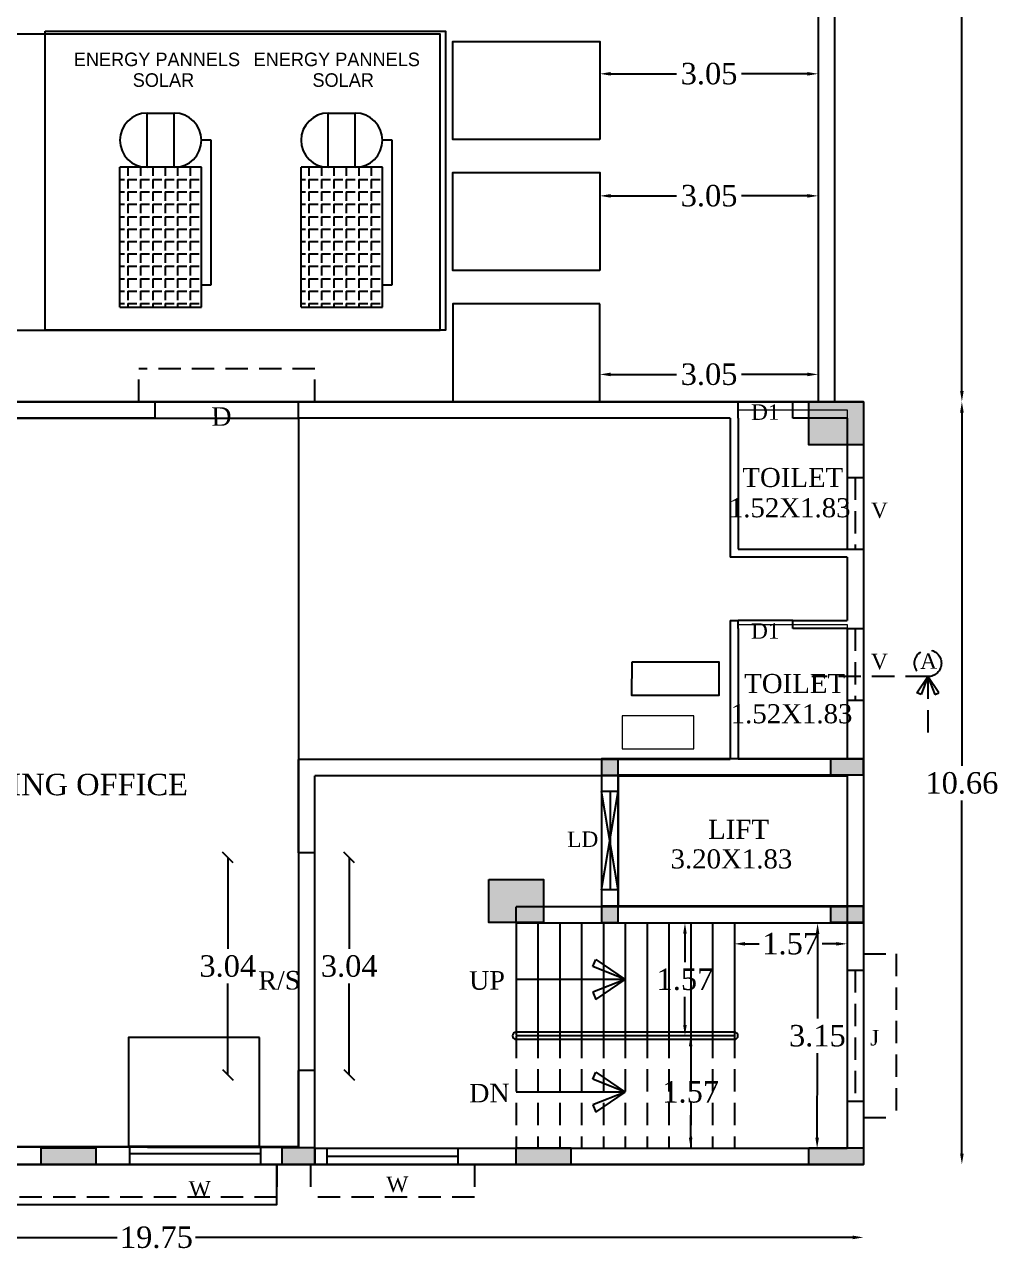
# Model space of a CAD drawing. Header units: metres. Extents: x 395 to 664, y 68 to 153.
# Drawn here: x 529.39 to 543, y 89.59 to 106.74 of the extents above; entities that cross this region are included whole.
import ezdxf

# ---------------------------------------------------------------- set-up
doc = ezdxf.new("R2010")
doc.units = ezdxf.units.M
doc.header["$LTSCALE"] = 25
doc.header["$MEASUREMENT"] = 0
doc.header["$PDMODE"] = 34
doc.linetypes.add('HIDDEN', pattern=[0.375, 0.25, -0.125])
doc.layers.get('Defpoints').update_dxf_attribs({"color": 222})
for name, color, linetype, lineweight in [('BLK_1_FLR_1_ROOM_1_LIGHT_VENTILATION_3', 232, 'Continuous', 0), ('BLK_1_FLR_3_WASH', 56, 'Continuous', 5), ('BLK_1_FLR_3_WATER_CLOSET', 213, 'Continuous', 5)]:
    doc.layers.add(name, color=color, linetype=linetype, lineweight=lineweight)
for name, color, linetype in [('BLK_1_FLR_3_BLT_UP_AREA', 1, 'Continuous'), ('BLK_1_FLR_3_CARPET_AREA', 10, 'Continuous'), ('BLK_1_FLR_3_CHAJJA', 6, 'Continuous'), ('BLK_1_FLR_3_EXIT_WIDTH_DOOR', 2, 'Continuous'), ('BLK_1_FLR_3_EXIT_WIDTH_STAIR', 1, 'Continuous'), ('BLK_1_FLR_3_LIFT_2', 30, 'Continuous'), ('BLK_1_FLR_3_REGULAR_ROOM_1', 2, 'Continuous'), ('BLK_1_FLR_3_ROOF_AREA', 54, 'Continuous'), ('BLK_1_FLR_3_URINAL', 235, 'Continuous'), ('BLK_1_TERRACESERVICE_UTILITYDISTANCE', 1, 'Continuous'), ('SOLAR_PANEL', 3, 'Continuous'), ('SOLAR_WATER_HEATER', 1, 'Continuous')]:
    doc.layers.add(name, color=color, linetype=linetype)
doc.styles.get("Standard").update_dxf_attribs({"font": 'times.ttf'})
doc.styles.add('THIN', font='GOTHIC.TTF')
doc.dimstyles.get("Standard").update_dxf_attribs({"dimtxt": 0.3, "dimasz": 0.15, "dimexe": 0.18, "dimexo": 0.0625, "dimgap": 0.09, "dimtad": 0, "dimtih": 1, "dimtoh": 1, "dimzin": 0, "dimdsep": 46, "dimtxsty": 'Standard', "dimcen": 0.09, "dimse1": 1, "dimse2": 1, "dimadec": 0, "dimazin": 0, "dimtfac": 1, "dimtofl": 0, "dimtmove": 0, "dimatfit": 3, "dimfxl": 0, "dimtolj": 1, "dimtzin": 0, "dimarcsym": 0})

# ---------------------------------------------------------------- blocks, each defined once
blk = doc.blocks.new('*D10')
at = {"color": 0, "lineweight": -2, "ltscale": 0.5}
for p, q in [((538.62, 94.029), (538.62, 93.634)), ((538.62, 92.754), (538.62, 93.148))]:
    blk.add_line(p, q, dxfattribs=at)
at = {"color": 0, "ltscale": 0.5}
for points in [[(538.595, 94.029), (538.645, 94.029), (538.62, 94.179)], [(538.595, 92.754), (538.645, 92.754), (538.62, 92.604)]]:
    blk.add_solid(points, dxfattribs=at)
at = {"layer": 'Defpoints', "color": 0, "ltscale": 0.5}
for p in [(538.62, 94.179), (538.7, 94.179), (538.7, 92.604)]:
    blk.add_point(p, dxfattribs=at)
at = {"color": 0, "ltscale": 0.5, "insert": (538.62, 93.391), "char_height": 0.3, "attachment_point": 5}
blk.add_mtext('\\A1;1.57', dxfattribs=at)
blk = doc.blocks.new('*D11')
at = {"color": 0, "linetype": 'HIDDEN', "lineweight": -2, "ltscale": 0.05}
for p, q in [((538.7, 92.454), (538.7, 92.06)), ((538.7, 91.179), (538.7, 91.574))]:
    blk.add_line(p, q, dxfattribs=at)
at = {"color": 0, "linetype": 'HIDDEN', "ltscale": 0.05}
for points in [[(538.675, 92.454), (538.725, 92.454), (538.7, 92.604)], [(538.675, 91.179), (538.725, 91.179), (538.7, 91.029)]]:
    blk.add_solid(points, dxfattribs=at)
at = {"layer": 'Defpoints', "color": 0, "linetype": 'HIDDEN', "ltscale": 0.05}
for p in [(539.005, 92.604), (538.7, 91.029), (539.005, 91.029)]:
    blk.add_point(p, dxfattribs=at)
at = {"color": 0, "linetype": 'HIDDEN', "ltscale": 0.05, "insert": (538.7, 91.817), "char_height": 0.3, "attachment_point": 5}
blk.add_mtext('\\A1;1.57', dxfattribs=at)
blk = doc.blocks.new('*D12')
at = {"color": 0, "lineweight": -2, "ltscale": 0.5}
for p, q in [((539.46, 93.889), (539.655, 93.889)), ((540.735, 93.889), (540.539, 93.889))]:
    blk.add_line(p, q, dxfattribs=at)
at = {"color": 0, "ltscale": 0.5}
for points in [[(539.46, 93.914), (539.46, 93.864), (539.31, 93.889)], [(540.735, 93.914), (540.735, 93.864), (540.885, 93.889)]]:
    blk.add_solid(points, dxfattribs=at)
at = {"layer": 'Defpoints', "color": 0, "ltscale": 0.5}
for p in [(540.885, 93.889), (539.31, 93.391), (540.885, 93.391)]:
    blk.add_point(p, dxfattribs=at)
at = {"color": 0, "ltscale": 0.5, "insert": (540.097, 93.889), "char_height": 0.3, "attachment_point": 5}
blk.add_mtext('\\A1;1.57', dxfattribs=at)
blk = doc.blocks.new('*D13')
at = {"color": 0, "lineweight": -2, "ltscale": 0.5}
for p, q in [((540.473, 94.028), (540.471, 92.845)), ((540.467, 91.177), (540.47, 92.359))]:
    blk.add_line(p, q, dxfattribs=at)
at = {"color": 0, "ltscale": 0.5}
for points in [[(540.448, 94.028), (540.498, 94.028), (540.473, 94.178)], [(540.442, 91.177), (540.492, 91.177), (540.467, 91.027)]]:
    blk.add_solid(points, dxfattribs=at)
at = {"layer": 'Defpoints', "color": 0, "ltscale": 0.5}
for p in [(540.008, 94.179), (540.001, 91.028), (540.467, 91.027)]:
    blk.add_point(p, dxfattribs=at)
at = {"color": 0, "ltscale": 0.5, "insert": (540.47, 92.602), "char_height": 0.3, "attachment_point": 5}
blk.add_mtext('\\A1;3.15', dxfattribs=at)
blk = doc.blocks.new('*D14')
at = {"color": 0, "lineweight": -2, "ltscale": 0.5}
for p, q in [((542.489, 119.811), (542.489, 110.957)), ((542.489, 101.616), (542.489, 110.471))]:
    blk.add_line(p, q, dxfattribs=at)
at = {"color": 0, "ltscale": 0.5}
for points in [[(542.464, 119.811), (542.514, 119.811), (542.489, 119.961)], [(542.464, 101.616), (542.514, 101.616), (542.489, 101.466)]]:
    blk.add_solid(points, dxfattribs=at)
at = {"layer": 'Defpoints', "color": 0, "ltscale": 0.5}
for p in [(540.214, 119.961), (540.214, 101.466), (542.489, 101.466)]:
    blk.add_point(p, dxfattribs=at)
at = {"color": 0, "ltscale": 0.5, "insert": (542.489, 110.714), "char_height": 0.3, "attachment_point": 5}
blk.add_mtext('\\A1;18.49', dxfattribs=at)
blk = doc.blocks.new('*D15')
at = {"color": 0, "lineweight": -2, "ltscale": 0.5}
for p, q in [((542.489, 101.316), (542.489, 96.379)), ((542.489, 90.956), (542.489, 95.893))]:
    blk.add_line(p, q, dxfattribs=at)
at = {"color": 0, "ltscale": 0.5}
for points in [[(542.464, 101.316), (542.514, 101.316), (542.489, 101.466)], [(542.464, 90.956), (542.514, 90.956), (542.489, 90.806)]]:
    blk.add_solid(points, dxfattribs=at)
at = {"layer": 'Defpoints', "color": 0, "ltscale": 0.5}
for p in [(540.214, 101.466), (540.618, 90.806), (542.489, 90.806)]:
    blk.add_point(p, dxfattribs=at)
at = {"color": 0, "ltscale": 0.5, "insert": (542.489, 96.136), "char_height": 0.3, "attachment_point": 5}
blk.add_mtext('\\A1;10.66', dxfattribs=at)
blk = doc.blocks.new('*D16')
at = {"color": 0, "lineweight": -2, "ltscale": 0.5}
for p, q in [((521.509, 89.785), (530.688, 89.785)), ((540.963, 89.785), (531.784, 89.785))]:
    blk.add_line(p, q, dxfattribs=at)
at = {"color": 0, "ltscale": 0.5}
for points in [[(521.509, 89.81), (521.509, 89.76), (521.359, 89.785)], [(540.963, 89.81), (540.963, 89.76), (541.113, 89.785)]]:
    blk.add_solid(points, dxfattribs=at)
at = {"layer": 'Defpoints', "color": 0, "ltscale": 0.5}
for p in [(521.359, 90.806), (541.113, 90.806), (521.359, 89.785)]:
    blk.add_point(p, dxfattribs=at)
at = {"color": 0, "ltscale": 0.5, "insert": (531.236, 89.785), "char_height": 0.3, "attachment_point": 5}
blk.add_mtext('\\A1;19.75', dxfattribs=at)
blk = doc.blocks.new('*D120')
at = {"layer": 'BLK_1_TERRACESERVICE_UTILITYDISTANCE', "color": 0, "lineweight": -2}
for p, q in [((537.582, 106.051), (538.503, 106.051)), ((540.331, 106.051), (539.411, 106.051))]:
    blk.add_line(p, q, dxfattribs=at)
at = {"layer": 'BLK_1_TERRACESERVICE_UTILITYDISTANCE', "color": 0}
for points in [[(537.582, 106.076), (537.582, 106.026), (537.432, 106.051)], [(540.331, 106.076), (540.331, 106.026), (540.481, 106.051)]]:
    blk.add_solid(points, dxfattribs=at)
at = {"layer": 'Defpoints', "color": 0}
for p in [(540.481, 106.051), (537.432, 105.668), (540.481, 105.668)]:
    blk.add_point(p, dxfattribs=at)
at = {"layer": 'BLK_1_TERRACESERVICE_UTILITYDISTANCE', "color": 0, "insert": (538.957, 106.051), "char_height": 0.3, "attachment_point": 5}
blk.add_mtext('\\A1;3.05', dxfattribs=at)
blk = doc.blocks.new('*D121')
at = {"layer": 'BLK_1_TERRACESERVICE_UTILITYDISTANCE', "color": 0, "lineweight": -2}
for p, q in [((537.582, 104.345), (538.503, 104.345)), ((540.331, 104.345), (539.411, 104.345))]:
    blk.add_line(p, q, dxfattribs=at)
at = {"layer": 'BLK_1_TERRACESERVICE_UTILITYDISTANCE', "color": 0}
for points in [[(537.582, 104.37), (537.582, 104.32), (537.432, 104.345)], [(540.331, 104.37), (540.331, 104.32), (540.481, 104.345)]]:
    blk.add_solid(points, dxfattribs=at)
at = {"layer": 'Defpoints', "color": 0}
for p in [(540.481, 104.345), (537.432, 103.962), (540.481, 103.962)]:
    blk.add_point(p, dxfattribs=at)
at = {"layer": 'BLK_1_TERRACESERVICE_UTILITYDISTANCE', "color": 0, "insert": (538.957, 104.345), "char_height": 0.3, "attachment_point": 5}
blk.add_mtext('\\A1;3.05', dxfattribs=at)
blk = doc.blocks.new('*D122')
at = {"layer": 'BLK_1_TERRACESERVICE_UTILITYDISTANCE', "color": 0, "lineweight": -2}
for p, q in [((537.582, 101.849), (538.503, 101.849)), ((540.331, 101.849), (539.411, 101.849))]:
    blk.add_line(p, q, dxfattribs=at)
at = {"layer": 'BLK_1_TERRACESERVICE_UTILITYDISTANCE', "color": 0}
for points in [[(537.582, 101.874), (537.582, 101.824), (537.432, 101.849)], [(540.331, 101.874), (540.331, 101.824), (540.481, 101.849)]]:
    blk.add_solid(points, dxfattribs=at)
at = {"layer": 'Defpoints', "color": 0}
for p in [(540.481, 101.849), (537.432, 101.466), (540.481, 101.466)]:
    blk.add_point(p, dxfattribs=at)
at = {"layer": 'BLK_1_TERRACESERVICE_UTILITYDISTANCE', "color": 0, "insert": (538.957, 101.849), "char_height": 0.3, "attachment_point": 5}
blk.add_mtext('\\A1;3.05', dxfattribs=at)
blk = doc.blocks.new('_Oblique')
at = {"color": 0, "linetype": 'ByBlock', "lineweight": -2}
blk.add_line((-0.5, -0.5), (0.5, 0.5), dxfattribs=at)
blk = doc.blocks.new('*D154')
at = {"layer": 'BLK_1_FLR_3_EXIT_WIDTH_DOOR', "color": 0, "lineweight": -2}
for p, q in [((533.93, 95.096), (533.93, 93.819)), ((533.93, 92.056), (533.93, 93.333))]:
    blk.add_line(p, q, dxfattribs=at)
at = {"layer": 'Defpoints', "color": 0, "lineweight": -2}
for p in [(533.272, 95.096), (533.93, 95.096), (533.272, 92.056)]:
    blk.add_point(p, dxfattribs=at)
at = {"layer": 'BLK_1_FLR_3_EXIT_WIDTH_DOOR', "color": 0, "lineweight": -2, "xscale": 0.15, "yscale": 0.15, "zscale": 0.15}
for p, rotation in [((533.93, 95.096), 90), ((533.93, 92.056), 270)]:
    blk.add_blockref('_Oblique', p, dxfattribs=dict(at, rotation=rotation))
at = {"layer": 'BLK_1_FLR_3_EXIT_WIDTH_DOOR', "color": 0, "insert": (533.93, 93.576), "char_height": 0.3, "attachment_point": 5}
blk.add_mtext('\\A1;3.04', dxfattribs=at)
blk = doc.blocks.new('*D155')
at = {"layer": 'BLK_1_FLR_3_EXIT_WIDTH_STAIR', "color": 0, "lineweight": -2}
for p, q in [((532.233, 95.096), (532.233, 93.819)), ((532.233, 92.056), (532.233, 93.333))]:
    blk.add_line(p, q, dxfattribs=at)
at = {"layer": 'Defpoints', "color": 0, "lineweight": -2}
for p in [(532.233, 95.096), (533.964, 95.096), (533.964, 92.056)]:
    blk.add_point(p, dxfattribs=at)
at = {"layer": 'BLK_1_FLR_3_EXIT_WIDTH_STAIR', "color": 0, "lineweight": -2, "xscale": 0.15, "yscale": 0.15, "zscale": 0.15}
for p, rotation in [((532.233, 95.096), 90), ((532.233, 92.056), 270)]:
    blk.add_blockref('_Oblique', p, dxfattribs=dict(at, rotation=rotation))
at = {"layer": 'BLK_1_FLR_3_EXIT_WIDTH_STAIR', "color": 0, "insert": (532.233, 93.576), "char_height": 0.3, "attachment_point": 5}
blk.add_mtext('\\A1;3.04', dxfattribs=at)

msp = doc.modelspace()

# ---------------------------------------------------------------- hatches: boundary and pattern name
at = {"ltscale": 0.5}
h = msp.add_hatch(color=0, dxfattribs=at)
h.dxf.hatch_style = 1
h.paths.add_polyline_path([(540.353, 100.866), (541.113, 100.866), (541.113, 101.466), (540.353, 101.466)])
h = msp.add_hatch(color=0, dxfattribs=at)
h.dxf.hatch_style = 1
h.paths.add_polyline_path([(535.882, 94.188), (536.642, 94.188), (536.642, 94.788), (535.882, 94.788)])
at = {"ltscale": 4}
h = msp.add_hatch(color=0, dxfattribs=at)
h.dxf.hatch_style = 1
h.paths.add_polyline_path([(529.626, 90.806), (530.388, 90.806), (530.388, 91.035), (529.626, 91.035)])
h = msp.add_hatch(color=0, dxfattribs=at)
h.dxf.hatch_style = 1
h.paths.add_polyline_path([(536.262, 90.806), (537.024, 90.806), (537.024, 91.035), (536.262, 91.035)])
h = msp.add_hatch(color=0, dxfattribs=at)
h.dxf.hatch_style = 1
h.paths.add_polyline_path([(540.351, 90.806), (541.113, 90.806), (541.113, 91.035), (540.351, 91.035)])

# ---------------------------------------------------------------- linework, layer by layer
at = {"color": 0, "ltscale": 4}
for p, q in [((540.481, 117.674), (540.481, 101.466)), ((540.71, 109.08), (540.71, 101.466)), ((531.221, 101.466), (521.589, 101.466)), ((539.365, 101.466), (533.221, 101.466)), ((540.481, 101.466), (540.125, 101.466)), ((541.113, 101.466), (540.71, 101.466)), ((541.113, 101.466), (541.113, 90.806)), ((531.221, 101.238), (521.589, 101.238)), ((539.25, 101.236), (533.221, 101.236)), ((540.885, 101.238), (540.125, 101.238)), ((540.885, 99.293), (539.25, 99.293)), ((540.885, 98.295), (540.125, 98.295)), ((539.25, 96.465), (533.221, 96.465)), ((541.113, 96.474), (537.456, 96.474)), ((537.456, 96.474), (537.456, 94.645)), ((541.113, 96.245), (541.113, 96.474)), ((540.885, 96.236), (533.451, 96.236)), ((541.113, 96.245), (537.685, 96.245)), ((537.685, 96.245), (537.685, 96.017)), ((540.885, 96.236), (540.885, 91.035)), ((540.885, 96.236), (540.885, 94.407)), ((537.685, 96.017), (537.456, 96.017)), ((537.685, 94.645), (537.456, 96.017)), ((537.456, 94.645), (537.685, 96.017)), ((537.685, 96.017), (537.685, 94.645)), ((537.685, 94.645), (537.456, 94.645)), ((537.456, 94.645), (537.456, 94.416)), ((537.685, 94.645), (537.685, 94.416)), ((540.885, 94.407), (536.262, 94.407)), ((541.113, 94.416), (537.685, 94.416)), ((541.113, 94.188), (541.113, 94.416)), ((541.113, 94.179), (536.262, 94.179)), ((536.262, 94.179), (536.262, 92.61)), ((536.567, 94.179), (536.567, 92.604)), ((536.871, 94.179), (536.871, 92.604)), ((537.176, 94.179), (537.176, 92.604)), ((537.481, 94.179), (537.481, 92.604)), ((537.786, 94.179), (537.786, 92.604)), ((538.091, 94.179), (538.091, 92.604)), ((538.395, 94.179), (538.395, 92.604)), ((538.7, 94.179), (538.7, 92.604)), ((539.005, 94.179), (539.005, 92.604)), ((539.31, 94.179), (539.31, 92.604)), ((539.31, 92.655), (536.262, 92.655)), ((539.31, 92.604), (536.262, 92.604)), ((539.31, 92.553), (536.262, 92.553)), ((540.885, 91.405), (540.885, 91.026)), ((533.451, 90.806), (533.451, 91.041)), ((521.359, 90.806), (541.113, 90.806))]:
    msp.add_line(p, q, dxfattribs=at)
at = {"color": 0}
for p, q in [((531.106, 105.502), (531.485, 105.502)), ((531.106, 104.744), (531.106, 105.502)), ((531.485, 104.744), (531.485, 105.502)), ((533.636, 105.502), (534.015, 105.502)), ((533.636, 104.744), (533.636, 105.502)), ((534.015, 104.744), (534.015, 105.502)), ((532.002, 105.123), (531.864, 105.123)), ((532.002, 103.1), (532.002, 105.123)), ((534.531, 105.123), (534.393, 105.123)), ((534.531, 103.1), (534.531, 105.123)), ((531.864, 104.744), (530.727, 104.744)), ((530.727, 102.787), (530.727, 104.744)), ((531.864, 102.787), (531.864, 104.744)), ((534.393, 104.744), (533.257, 104.744)), ((533.257, 102.787), (533.257, 104.744)), ((534.393, 102.787), (534.393, 104.744)), ((531.864, 103.1), (532.002, 103.1)), ((534.393, 103.1), (534.531, 103.1)), ((530.727, 102.787), (531.864, 102.787)), ((533.257, 102.787), (534.393, 102.787)), ((537.575, 96.017), (537.575, 94.645))]:
    msp.add_line(p, q, dxfattribs=at)
at = {"color": 0, "linetype": 'Continuous'}
for p, q in [((530.838, 104.744), (530.838, 104.623)), ((531.012, 104.744), (531.012, 104.623)), ((531.185, 104.744), (531.185, 104.623)), ((531.359, 104.744), (531.359, 104.623)), ((531.533, 104.744), (531.533, 104.623)), ((531.706, 104.744), (531.706, 104.623)), ((533.367, 104.744), (533.367, 104.623)), ((533.541, 104.744), (533.541, 104.623)), ((533.715, 104.744), (533.715, 104.623)), ((533.888, 104.744), (533.888, 104.623)), ((534.062, 104.744), (534.062, 104.623)), ((534.236, 104.744), (534.236, 104.623)), ((530.727, 104.575), (530.791, 104.575)), ((530.838, 104.575), (530.838, 104.449)), ((530.838, 104.575), (530.964, 104.575)), ((531.012, 104.575), (531.012, 104.449)), ((531.012, 104.575), (531.138, 104.575)), ((531.185, 104.575), (531.185, 104.449)), ((531.185, 104.575), (531.312, 104.575)), ((531.359, 104.575), (531.359, 104.449)), ((531.359, 104.575), (531.485, 104.575)), ((531.533, 104.575), (531.533, 104.449)), ((531.533, 104.575), (531.659, 104.575)), ((531.706, 104.575), (531.706, 104.449)), ((531.706, 104.575), (531.833, 104.575)), ((533.257, 104.575), (533.32, 104.575)), ((533.367, 104.575), (533.367, 104.449)), ((533.367, 104.575), (533.494, 104.575)), ((533.541, 104.575), (533.541, 104.449)), ((533.541, 104.575), (533.667, 104.575)), ((533.715, 104.575), (533.715, 104.449)), ((533.715, 104.575), (533.841, 104.575)), ((533.888, 104.575), (533.888, 104.449)), ((533.888, 104.575), (534.015, 104.575)), ((534.062, 104.575), (534.062, 104.449)), ((534.062, 104.575), (534.188, 104.575)), ((534.236, 104.575), (534.236, 104.449)), ((534.236, 104.575), (534.362, 104.575)), ((530.727, 104.402), (530.791, 104.402)), ((530.838, 104.402), (530.838, 104.276)), ((530.838, 104.402), (530.964, 104.402)), ((531.012, 104.402), (531.012, 104.276)), ((531.012, 104.402), (531.138, 104.402)), ((531.185, 104.402), (531.185, 104.276)), ((531.185, 104.402), (531.312, 104.402)), ((531.359, 104.402), (531.359, 104.276)), ((531.359, 104.402), (531.485, 104.402)), ((531.533, 104.402), (531.533, 104.276)), ((531.533, 104.402), (531.659, 104.402)), ((531.706, 104.402), (531.706, 104.276)), ((531.706, 104.402), (531.833, 104.402)), ((533.257, 104.402), (533.32, 104.402)), ((533.367, 104.402), (533.367, 104.276)), ((533.367, 104.402), (533.494, 104.402)), ((533.541, 104.402), (533.541, 104.276)), ((533.541, 104.402), (533.667, 104.402)), ((533.715, 104.402), (533.715, 104.276)), ((533.715, 104.402), (533.841, 104.402)), ((533.888, 104.402), (533.888, 104.276)), ((533.888, 104.402), (534.015, 104.402)), ((534.062, 104.402), (534.062, 104.276)), ((534.062, 104.402), (534.188, 104.402)), ((534.236, 104.402), (534.236, 104.276)), ((534.236, 104.402), (534.362, 104.402)), ((530.727, 104.228), (530.791, 104.228)), ((530.838, 104.228), (530.838, 104.102)), ((530.838, 104.228), (530.964, 104.228)), ((531.012, 104.228), (531.012, 104.102)), ((531.012, 104.228), (531.138, 104.228)), ((531.185, 104.228), (531.185, 104.102)), ((531.185, 104.228), (531.312, 104.228)), ((531.359, 104.228), (531.359, 104.102)), ((531.359, 104.228), (531.485, 104.228)), ((531.533, 104.228), (531.533, 104.102)), ((531.533, 104.228), (531.659, 104.228)), ((531.706, 104.228), (531.706, 104.102)), ((531.706, 104.228), (531.833, 104.228)), ((533.257, 104.228), (533.32, 104.228)), ((533.367, 104.228), (533.367, 104.102)), ((533.367, 104.228), (533.494, 104.228)), ((533.541, 104.228), (533.541, 104.102)), ((533.541, 104.228), (533.667, 104.228)), ((533.715, 104.228), (533.715, 104.102)), ((533.715, 104.228), (533.841, 104.228)), ((533.888, 104.228), (533.888, 104.102)), ((533.888, 104.228), (534.015, 104.228)), ((534.062, 104.228), (534.062, 104.102)), ((534.062, 104.228), (534.188, 104.228)), ((534.236, 104.228), (534.236, 104.102)), ((534.236, 104.228), (534.362, 104.228)), ((530.727, 104.054), (530.791, 104.054)), ((530.838, 104.054), (530.838, 103.928)), ((530.838, 104.054), (530.964, 104.054)), ((531.012, 104.054), (531.012, 103.928)), ((531.012, 104.054), (531.138, 104.054)), ((531.185, 104.054), (531.185, 103.928)), ((531.185, 104.054), (531.312, 104.054)), ((531.359, 104.054), (531.359, 103.928)), ((531.359, 104.054), (531.485, 104.054)), ((531.533, 104.054), (531.533, 103.928)), ((531.533, 104.054), (531.659, 104.054)), ((531.706, 104.054), (531.706, 103.928)), ((531.706, 104.054), (531.833, 104.054)), ((533.257, 104.054), (533.32, 104.054)), ((533.367, 104.054), (533.367, 103.928)), ((533.367, 104.054), (533.494, 104.054)), ((533.541, 104.054), (533.541, 103.928)), ((533.541, 104.054), (533.667, 104.054)), ((533.715, 104.054), (533.715, 103.928)), ((533.715, 104.054), (533.841, 104.054)), ((533.888, 104.054), (533.888, 103.928)), ((533.888, 104.054), (534.015, 104.054)), ((534.062, 104.054), (534.062, 103.928)), ((534.062, 104.054), (534.188, 104.054)), ((534.236, 104.054), (534.236, 103.928)), ((534.236, 104.054), (534.362, 104.054)), ((530.727, 103.881), (530.791, 103.881)), ((530.838, 103.881), (530.838, 103.754)), ((530.838, 103.881), (530.964, 103.881)), ((531.012, 103.881), (531.012, 103.754)), ((531.012, 103.881), (531.138, 103.881)), ((531.185, 103.881), (531.185, 103.754)), ((531.185, 103.881), (531.312, 103.881)), ((531.359, 103.881), (531.359, 103.754)), ((531.359, 103.881), (531.485, 103.881)), ((531.533, 103.881), (531.533, 103.754)), ((531.533, 103.881), (531.659, 103.881)), ((531.706, 103.881), (531.706, 103.754)), ((531.706, 103.881), (531.833, 103.881)), ((533.257, 103.881), (533.32, 103.881)), ((533.367, 103.881), (533.367, 103.754)), ((533.367, 103.881), (533.494, 103.881)), ((533.541, 103.881), (533.541, 103.754)), ((533.541, 103.881), (533.667, 103.881)), ((533.715, 103.881), (533.715, 103.754)), ((533.715, 103.881), (533.841, 103.881)), ((533.888, 103.881), (533.888, 103.754)), ((533.888, 103.881), (534.015, 103.881)), ((534.062, 103.881), (534.062, 103.754)), ((534.062, 103.881), (534.188, 103.881)), ((534.236, 103.881), (534.236, 103.754)), ((534.236, 103.881), (534.362, 103.881)), ((530.727, 103.707), (530.791, 103.707)), ((530.838, 103.707), (530.838, 103.581)), ((530.838, 103.707), (530.964, 103.707)), ((531.012, 103.707), (531.012, 103.581)), ((531.012, 103.707), (531.138, 103.707)), ((531.185, 103.707), (531.185, 103.581)), ((531.185, 103.707), (531.312, 103.707)), ((531.359, 103.707), (531.359, 103.581)), ((531.359, 103.707), (531.485, 103.707)), ((531.533, 103.707), (531.533, 103.581)), ((531.533, 103.707), (531.659, 103.707)), ((531.706, 103.707), (531.706, 103.581)), ((531.706, 103.707), (531.833, 103.707)), ((533.257, 103.707), (533.32, 103.707)), ((533.367, 103.707), (533.367, 103.581)), ((533.367, 103.707), (533.494, 103.707)), ((533.541, 103.707), (533.541, 103.581)), ((533.541, 103.707), (533.667, 103.707)), ((533.715, 103.707), (533.715, 103.581)), ((533.715, 103.707), (533.841, 103.707)), ((533.888, 103.707), (533.888, 103.581)), ((533.888, 103.707), (534.015, 103.707)), ((534.062, 103.707), (534.062, 103.581)), ((534.062, 103.707), (534.188, 103.707)), ((534.236, 103.707), (534.236, 103.581)), ((534.236, 103.707), (534.362, 103.707)), ((530.727, 103.533), (530.791, 103.533)), ((530.838, 103.533), (530.838, 103.407)), ((530.838, 103.533), (530.964, 103.533)), ((531.012, 103.533), (531.012, 103.407)), ((531.012, 103.533), (531.138, 103.533)), ((531.185, 103.533), (531.185, 103.407)), ((531.185, 103.533), (531.312, 103.533)), ((531.359, 103.533), (531.359, 103.407)), ((531.359, 103.533), (531.485, 103.533)), ((531.533, 103.533), (531.533, 103.407)), ((531.533, 103.533), (531.659, 103.533)), ((531.706, 103.533), (531.706, 103.407)), ((531.706, 103.533), (531.833, 103.533)), ((533.257, 103.533), (533.32, 103.533)), ((533.367, 103.533), (533.367, 103.407)), ((533.367, 103.533), (533.494, 103.533)), ((533.541, 103.533), (533.541, 103.407)), ((533.541, 103.533), (533.667, 103.533)), ((533.715, 103.533), (533.715, 103.407)), ((533.715, 103.533), (533.841, 103.533)), ((533.888, 103.533), (533.888, 103.407)), ((533.888, 103.533), (534.015, 103.533)), ((534.062, 103.533), (534.062, 103.407)), ((534.062, 103.533), (534.188, 103.533)), ((534.236, 103.533), (534.236, 103.407)), ((534.236, 103.533), (534.362, 103.533)), ((530.727, 103.36), (530.791, 103.36)), ((530.838, 103.36), (530.838, 103.233)), ((530.838, 103.36), (530.964, 103.36)), ((531.012, 103.36), (531.012, 103.233)), ((531.012, 103.36), (531.138, 103.36)), ((531.185, 103.36), (531.185, 103.233)), ((531.185, 103.36), (531.312, 103.36)), ((531.359, 103.36), (531.359, 103.233)), ((531.359, 103.36), (531.485, 103.36)), ((531.533, 103.36), (531.533, 103.233)), ((531.533, 103.36), (531.659, 103.36)), ((531.706, 103.36), (531.706, 103.233)), ((531.706, 103.36), (531.833, 103.36)), ((533.257, 103.36), (533.32, 103.36)), ((533.367, 103.36), (533.367, 103.233)), ((533.367, 103.36), (533.494, 103.36)), ((533.541, 103.36), (533.541, 103.233)), ((533.541, 103.36), (533.667, 103.36)), ((533.715, 103.36), (533.715, 103.233)), ((533.715, 103.36), (533.841, 103.36)), ((533.888, 103.36), (533.888, 103.233)), ((533.888, 103.36), (534.015, 103.36)), ((534.062, 103.36), (534.062, 103.233)), ((534.062, 103.36), (534.188, 103.36)), ((534.236, 103.36), (534.236, 103.233)), ((534.236, 103.36), (534.362, 103.36)), ((530.727, 103.186), (530.791, 103.186)), ((530.838, 103.186), (530.838, 103.06)), ((530.838, 103.186), (530.964, 103.186)), ((531.012, 103.186), (531.012, 103.06)), ((531.012, 103.186), (531.138, 103.186)), ((531.185, 103.186), (531.185, 103.06)), ((531.185, 103.186), (531.312, 103.186)), ((531.359, 103.186), (531.359, 103.06)), ((531.359, 103.186), (531.485, 103.186)), ((531.533, 103.186), (531.533, 103.06)), ((531.533, 103.186), (531.659, 103.186)), ((531.706, 103.186), (531.706, 103.06)), ((531.706, 103.186), (531.833, 103.186)), ((533.257, 103.186), (533.32, 103.186)), ((533.367, 103.186), (533.367, 103.06)), ((533.367, 103.186), (533.494, 103.186)), ((533.541, 103.186), (533.541, 103.06)), ((533.541, 103.186), (533.667, 103.186)), ((533.715, 103.186), (533.715, 103.06)), ((533.715, 103.186), (533.841, 103.186)), ((533.888, 103.186), (533.888, 103.06)), ((533.888, 103.186), (534.015, 103.186)), ((534.062, 103.186), (534.062, 103.06)), ((534.062, 103.186), (534.188, 103.186)), ((534.236, 103.186), (534.236, 103.06)), ((534.236, 103.186), (534.362, 103.186)), ((530.727, 103.012), (530.791, 103.012)), ((530.838, 103.012), (530.838, 102.886)), ((530.838, 103.012), (530.964, 103.012)), ((531.012, 103.012), (531.012, 102.886)), ((531.012, 103.012), (531.138, 103.012)), ((531.185, 103.012), (531.185, 102.886)), ((531.185, 103.012), (531.312, 103.012)), ((531.359, 103.012), (531.359, 102.886)), ((531.359, 103.012), (531.485, 103.012)), ((531.533, 103.012), (531.533, 102.886)), ((531.533, 103.012), (531.659, 103.012)), ((531.706, 103.012), (531.706, 102.886)), ((531.706, 103.012), (531.833, 103.012)), ((533.257, 103.012), (533.32, 103.012)), ((533.367, 103.012), (533.367, 102.886)), ((533.367, 103.012), (533.494, 103.012)), ((533.541, 103.012), (533.541, 102.886)), ((533.541, 103.012), (533.667, 103.012)), ((533.715, 103.012), (533.715, 102.886)), ((533.715, 103.012), (533.841, 103.012)), ((533.888, 103.012), (533.888, 102.886)), ((533.888, 103.012), (534.015, 103.012)), ((534.062, 103.012), (534.062, 102.886)), ((534.062, 103.012), (534.188, 103.012)), ((534.236, 103.012), (534.236, 102.886)), ((534.236, 103.012), (534.362, 103.012)), ((530.727, 102.839), (530.791, 102.839)), ((530.838, 102.839), (530.838, 102.787)), ((530.838, 102.839), (530.964, 102.839)), ((531.012, 102.839), (531.012, 102.787)), ((531.012, 102.839), (531.138, 102.839)), ((531.185, 102.839), (531.185, 102.787)), ((531.185, 102.839), (531.312, 102.839)), ((531.359, 102.839), (531.359, 102.787)), ((531.359, 102.839), (531.485, 102.839)), ((531.533, 102.839), (531.533, 102.787)), ((531.533, 102.839), (531.659, 102.839)), ((531.706, 102.839), (531.706, 102.787)), ((531.706, 102.839), (531.833, 102.839)), ((533.257, 102.839), (533.32, 102.839)), ((533.367, 102.839), (533.367, 102.787)), ((533.367, 102.839), (533.494, 102.839)), ((533.541, 102.839), (533.541, 102.787)), ((533.541, 102.839), (533.667, 102.839)), ((533.715, 102.839), (533.715, 102.787)), ((533.715, 102.839), (533.841, 102.839)), ((533.888, 102.839), (533.888, 102.787)), ((533.888, 102.839), (534.015, 102.839)), ((534.062, 102.839), (534.062, 102.787)), ((534.062, 102.839), (534.188, 102.839)), ((534.236, 102.839), (534.236, 102.787)), ((534.236, 102.839), (534.362, 102.839))]:
    msp.add_line(p, q, dxfattribs=at)
at = {"color": 0, "linetype": 'HIDDEN', "ltscale": 0.05}
for p, q in [((533.451, 101.926), (530.991, 101.926)), ((530.991, 101.466), (530.991, 101.926)), ((533.451, 101.466), (533.451, 101.926)), ((540.999, 100.408), (540.999, 99.408)), ((540.999, 98.295), (540.999, 97.295)), ((542.014, 97.624), (540.392, 97.624)), ((541.861, 97.396), (542.014, 97.624)), ((542.014, 97.624), (541.919, 97.373)), ((542.014, 97.624), (542.014, 96.844)), ((542.014, 97.624), (542.109, 97.373)), ((542.168, 97.396), (542.014, 97.624)), ((541.919, 97.373), (541.861, 97.396)), ((542.109, 97.373), (542.168, 97.396)), ((541.113, 93.748), (541.573, 93.748)), ((541.573, 93.748), (541.573, 91.46)), ((540.999, 93.519), (540.999, 91.689)), ((536.262, 92.604), (536.262, 91.035)), ((536.567, 92.604), (536.567, 91.029)), ((536.871, 92.604), (536.871, 91.029)), ((537.176, 92.604), (537.176, 91.029)), ((537.481, 92.604), (537.481, 91.029)), ((537.786, 92.604), (537.786, 91.029)), ((538.091, 92.604), (538.091, 91.029)), ((538.395, 92.604), (538.395, 91.029)), ((538.7, 92.604), (538.7, 91.029)), ((539.005, 92.604), (539.005, 91.029)), ((539.31, 92.604), (539.31, 91.029)), ((541.113, 91.46), (541.573, 91.46)), ((532.919, 90.806), (532.919, 90.346)), ((533.389, 90.806), (533.389, 90.346)), ((535.679, 90.806), (535.679, 90.346)), ((532.919, 90.346), (521.975, 90.346)), ((535.679, 90.346), (533.389, 90.346))]:
    msp.add_line(p, q, dxfattribs=at)
at = {"color": 0, "ltscale": 0.5}
for p, q in [((531.221, 101.238), (531.221, 101.466)), ((533.221, 101.466), (531.221, 101.466)), ((533.221, 101.236), (533.221, 101.466)), ((539.365, 101.238), (539.365, 101.466)), ((540.125, 101.466), (539.365, 101.466)), ((540.125, 101.238), (540.125, 101.466)), ((539.25, 101.236), (539.25, 99.293)), ((539.365, 101.238), (539.365, 99.408)), ((540.885, 101.238), (540.885, 99.408)), ((540.885, 100.408), (541.113, 100.408)), ((539.365, 99.408), (540.885, 99.408)), ((540.885, 99.408), (541.113, 99.408)), ((540.885, 99.293), (540.885, 98.41)), ((539.25, 98.41), (539.25, 96.465)), ((539.25, 98.41), (539.365, 98.41)), ((539.365, 98.295), (539.365, 98.41)), ((540.125, 98.41), (539.365, 98.41)), ((539.365, 98.295), (539.365, 96.465)), ((540.125, 98.41), (540.885, 98.41)), ((540.125, 98.295), (540.125, 98.41)), ((540.885, 98.295), (540.885, 96.465)), ((540.885, 98.295), (541.113, 98.295)), ((540.885, 97.295), (541.113, 97.295)), ((533.221, 95.159), (533.221, 96.465)), ((533.451, 95.159), (533.451, 96.236)), ((533.451, 95.159), (533.221, 95.159)), ((533.451, 92.119), (533.451, 95.159)), ((536.262, 94.179), (536.262, 94.407)), ((537.334, 93.57), (537.377, 93.67)), ((537.377, 93.67), (537.786, 93.391)), ((537.786, 93.391), (537.334, 93.57)), ((540.885, 93.519), (541.113, 93.519)), ((537.786, 93.391), (536.262, 93.391)), ((537.786, 93.391), (537.334, 93.213)), ((537.377, 93.112), (537.786, 93.391)), ((537.334, 93.213), (537.377, 93.112)), ((533.221, 91.042), (533.221, 92.119)), ((533.451, 92.119), (533.221, 92.119)), ((533.451, 91.026), (533.451, 92.119)), ((537.334, 91.995), (537.377, 92.096)), ((537.786, 91.817), (537.334, 91.995)), ((537.377, 92.096), (537.786, 91.817)), ((537.786, 91.817), (536.262, 91.817)), ((537.786, 91.817), (537.334, 91.638)), ((537.377, 91.538), (537.786, 91.817)), ((537.334, 91.638), (537.377, 91.538)), ((540.885, 91.689), (541.113, 91.689)), ((521.589, 91.065), (533.221, 91.042)), ((530.859, 91.046), (530.859, 90.806)), ((532.689, 90.951), (530.859, 90.951)), ((532.689, 91.043), (532.689, 90.806)), ((540.885, 91.026), (533.451, 91.026)), ((533.619, 91.026), (533.619, 90.806)), ((535.449, 90.916), (533.619, 90.916)), ((535.449, 91.026), (535.449, 90.806))]:
    msp.add_line(p, q, dxfattribs=at)
at = {"color": 0, "ltscale": 25}
msp.add_lwpolyline([(529.682, 106.647), (535.276, 106.647), (535.276, 102.468), (529.682, 102.468)], close=True, dxfattribs=at)
at = {"color": 0, "ltscale": 0.5}
for points in [[(540.353, 101.466), (541.113, 101.466), (541.113, 100.866), (540.353, 100.866)], [(535.882, 94.788), (536.642, 94.788), (536.642, 94.188), (535.882, 94.188)], [(529.626, 91.035), (530.388, 91.035), (530.388, 90.806), (529.626, 90.806)], [(536.262, 91.035), (537.024, 91.035), (537.024, 90.806), (536.262, 90.806)], [(540.351, 91.035), (541.113, 91.035), (541.113, 90.806), (540.351, 90.806)]]:
    msp.add_lwpolyline(points, close=True, dxfattribs=at)
at = {"color": 0, "ltscale": 4}
for points in [[(537.456, 96.245), (537.685, 96.245), (537.685, 96.474), (537.456, 96.474), (537.456, 96.245)], [(537.456, 94.188), (537.685, 94.188), (537.685, 94.416), (537.456, 94.416), (537.456, 94.188)]]:
    msp.add_lwpolyline(points, dxfattribs=at)
for points in [[(540.656, 96.245), (540.656, 96.474), (541.113, 96.474), (541.113, 96.245)], [(540.656, 94.188), (540.656, 94.416), (541.113, 94.416), (541.113, 94.188)], [(532.994, 90.806), (532.994, 91.041), (533.451, 91.041), (533.451, 90.806)]]:
    msp.add_lwpolyline(points, close=True, dxfattribs=at)
at = {"color": 0, "linetype": 'HIDDEN', "ltscale": 0.05}
msp.add_circle((542.014, 97.812), 0.188, dxfattribs=at)
at = {"color": 0}
for centre, start, end in [((531.106, 105.123), 90, 270), ((531.485, 105.123), 270, 90), ((533.636, 105.123), 90, 270), ((534.015, 105.123), 270, 90)]:
    msp.add_arc(centre, 0.379, start, end, dxfattribs=at)
at = {"color": 0, "ltscale": 4}
for centre, start, end in [((536.262, 92.604), 90, 270), ((539.31, 92.604), 270, 90)]:
    msp.add_arc(centre, 0.0508, start, end, dxfattribs=at)
for points in [[(537.456, 96.245), (537.456, 96.474), (537.685, 96.245), (537.685, 96.474)], [(540.656, 96.474), (541.113, 96.474), (540.656, 96.24), (541.113, 96.245)], [(537.456, 94.188), (537.456, 94.416), (537.685, 94.188), (537.685, 94.416)], [(540.656, 94.416), (541.113, 94.416), (540.656, 94.182), (541.113, 94.188)], [(532.994, 91.041), (533.451, 91.041), (532.994, 90.806), (533.451, 90.806)]]:
    msp.add_solid(points, dxfattribs=at)
at = {"layer": 'BLK_1_FLR_1_ROOM_1_LIGHT_VENTILATION_3', "lineweight": -2}
msp.add_lwpolyline([(532.678, 92.58), (530.848, 92.58), (530.848, 91.06), (532.678, 91.06)], close=True, dxfattribs=at)
at = {"layer": 'BLK_1_FLR_3_BLT_UP_AREA', "color": 18}
msp.add_lwpolyline([(521.358, 101.466), (541.113, 101.466), (541.113, 90.806), (521.358, 90.806)], close=True, dxfattribs=at)
at = {"layer": 'BLK_1_FLR_3_CARPET_AREA', "color": 18}
msp.add_lwpolyline([(521.358, 101.466), (541.113, 101.466), (541.113, 90.806), (521.358, 90.806)], close=True, dxfattribs=at)
at = {"layer": 'BLK_1_FLR_3_CHAJJA'}
msp.add_lwpolyline([(532.919, 90.806), (521.975, 90.806), (521.975, 90.246), (532.919, 90.246)], close=True, dxfattribs=at)
at = {"layer": 'BLK_1_FLR_3_LIFT_2'}
msp.add_lwpolyline([(537.685, 96.236), (540.885, 96.236), (540.885, 94.407), (537.685, 94.407)], close=True, dxfattribs=at)
at = {"layer": 'BLK_1_FLR_3_REGULAR_ROOM_1', "color": 2}
msp.add_lwpolyline([(521.589, 101.238), (533.222, 101.238), (533.222, 91.053), (521.589, 91.053)], close=True, dxfattribs=at)
at = {"layer": 'BLK_1_FLR_3_ROOF_AREA'}
msp.add_lwpolyline([(521.358, 119.961), (540.71, 119.961), (540.71, 101.466), (521.358, 101.466)], close=True, dxfattribs=at)
at = {"layer": 'BLK_1_FLR_3_URINAL'}
msp.add_lwpolyline([(537.879, 97.827), (537.875, 97.367), (539.098, 97.367), (539.097, 97.827)], close=True, dxfattribs=at)
at = {"layer": 'BLK_1_FLR_3_WASH'}
msp.add_lwpolyline([(537.745, 96.616), (538.745, 96.616), (538.745, 97.076), (537.745, 97.076)], close=True, dxfattribs=at)
at = {"layer": 'BLK_1_FLR_3_WATER_CLOSET', "color": 1}
msp.add_lwpolyline([(539.365, 101.352), (540.885, 101.352), (540.885, 99.408), (539.365, 99.408)], close=True, dxfattribs=at)
at = {"layer": 'BLK_1_FLR_3_WATER_CLOSET', "color": 2}
msp.add_lwpolyline([(539.365, 98.352), (540.885, 98.352), (540.885, 96.465), (539.365, 96.465)], close=True, dxfattribs=at)
at = {"layer": 'SOLAR_PANEL', "color": 3}
msp.add_lwpolyline([(522.629, 106.605), (522.629, 102.468), (535.201, 102.468), (535.201, 106.605)], close=True, dxfattribs=at)
at = {"layer": 'SOLAR_WATER_HEATER', "color": 1}
for points in [[(537.432, 105.133), (535.377, 105.133), (535.377, 106.503), (537.432, 106.503)], [(537.432, 103.3), (535.377, 103.3), (535.377, 104.67), (537.432, 104.67)], [(537.432, 102.836), (535.377, 102.836), (535.377, 101.466), (537.432, 101.466)]]:
    msp.add_lwpolyline(points, close=True, dxfattribs=at)

# ---------------------------------------------------------------- texts
at = {"color": 0, "style": 'THIN'}
for s, height, p in [('ENERGY PANNELS', 0.18946, (530.082, 106.158)), ('ENERGY PANNELS', 0.18946, (532.594, 106.158)), ('SOLAR ', 0.1895, (530.905, 105.869)), ('SOLAR ', 0.1895, (533.416, 105.869))]:
    msp.add_text(s, height=height, dxfattribs=at).set_placement(p)
at = {"color": 0}
for s, height, p in [('D', 0.259, (532.005, 101.13)), ('V', 0.216, (541.221, 99.84)), ('V', 0.216, (541.221, 97.727)), ('A', 0.216, (541.906, 97.732)), ('LD', 0.216, (536.976, 95.241)), ('R/S', 0.2592, (532.662, 93.246)), ('UP', 0.2592, (535.607, 93.246)), ('J', 0.216, (541.207, 92.468)), ('DN', 0.2592, (535.607, 91.671)), ('W', 0.216, (531.69, 90.354)), ('W', 0.216, (534.45, 90.418))]:
    msp.add_text(s, height=height, rotation=0.5637, dxfattribs=at).set_placement(p)
for s, height, p in [('D1', 0.216, (539.543, 101.214)), ('TOILET', 0.2667, (539.422, 100.275)), ('1.52X1.83', 0.2667, (539.233, 99.852)), ('D1', 0.216, (539.543, 98.155)), ('TOILET', 0.2667, (539.448, 97.395)), ('1.52X1.83', 0.2667, (539.259, 96.972)), ('PROFESSIONAL CONSULTING OFFICE', 0.3, (523.67, 95.966)), ('LIFT', 0.2667, (538.944, 95.356)), ('3.20X1.83', 0.2667, (538.419, 94.943))]:
    msp.add_text(s, height=height, dxfattribs=at).set_placement(p)

# ---------------------------------------------------------------- dimensions: what is measured, and where the dimension line sits
at = {"color": 0, "ltscale": 0.5}
for p1, p2, distance, picture, middle in [((540.2142, 119.961), (540.2142, 101.4664), 2.2743, '*D14', (542.4885, 110.7137)), ((538.7002, 92.604), (538.7002, 94.1788), 0.0802, '*D10', (538.62, 93.3914)), ((540.008, 94.179), (540.001, 91.028), 0.465, '*D13', (540.47, 92.602)), ((539.3099, 93.3914), (540.8847, 93.3914), 0.4976, '*D12', (540.0973, 93.889)), ((541.113, 90.806), (521.359, 90.806), 1.021, '*D16', (531.236, 89.785))]:
    dim = msp.add_aligned_dim(p1=p1, p2=p2, distance=distance, dimstyle='Standard', dxfattribs=at)
    dim.commit()
    dim.dimension.update_dxf_attribs({"geometry": picture, "text_midpoint": middle})
dim = msp.add_linear_dim(base=(542.489, 90.806), p1=(540.214, 101.466), p2=(540.618, 90.806), angle=90, dimstyle='Standard', override={"dimtmove": 1}, dxfattribs=at)
dim.commit()
dim.dimension.update_dxf_attribs({"geometry": '*D15', "text_midpoint": (542.489, 96.136)})
at = {"color": 0, "linetype": 'HIDDEN', "ltscale": 0.05}
dim = msp.add_aligned_dim(p1=(539.0051, 92.604), p2=(539.0051, 91.0291), distance=-0.3048, dimstyle='Standard', dxfattribs=at)
dim.commit()
dim.dimension.update_dxf_attribs({"geometry": '*D11', "text_midpoint": (538.7002, 91.8165)})
at = {"layer": 'BLK_1_FLR_3_EXIT_WIDTH_DOOR'}
dim = msp.add_linear_dim(base=(533.93, 95.096), p1=(533.272, 92.056), p2=(533.272, 95.096), angle=90, dimstyle='Standard', override={"dimblk1": 'Oblique', "dimblk2": 'Oblique', "dimsah": 1}, dxfattribs=at)
dim.commit()
dim.dimension.update_dxf_attribs({"geometry": '*D154', "text_midpoint": (533.93, 93.576), "dimtype": 161})
at = {"layer": 'BLK_1_FLR_3_EXIT_WIDTH_STAIR'}
dim = msp.add_linear_dim(base=(532.233, 95.096), p1=(533.964, 92.056), p2=(533.964, 95.096), angle=90, dimstyle='Standard', override={"dimblk1": 'Oblique', "dimblk2": 'Oblique', "dimsah": 1}, dxfattribs=at)
dim.commit()
dim.dimension.update_dxf_attribs({"geometry": '*D155', "text_midpoint": (532.233, 93.576), "dimtype": 161})
at = {"layer": 'BLK_1_TERRACESERVICE_UTILITYDISTANCE', "color": 1}
for base, p1, p2, picture, middle in [((540.481, 106.051), (537.432, 105.668), (540.481, 105.668), '*D120', (538.957, 106.051)), ((540.481, 104.345), (537.432, 103.962), (540.481, 103.962), '*D121', (538.957, 104.345)), ((540.481, 101.849), (537.432, 101.466), (540.481, 101.466), '*D122', (538.957, 101.849))]:
    dim = msp.add_linear_dim(base=base, p1=p1, p2=p2, dimstyle='Standard', dxfattribs=at)
    dim.commit()
    dim.dimension.update_dxf_attribs({"geometry": picture, "text_midpoint": middle})

doc.saveas('drawing.dxf')
